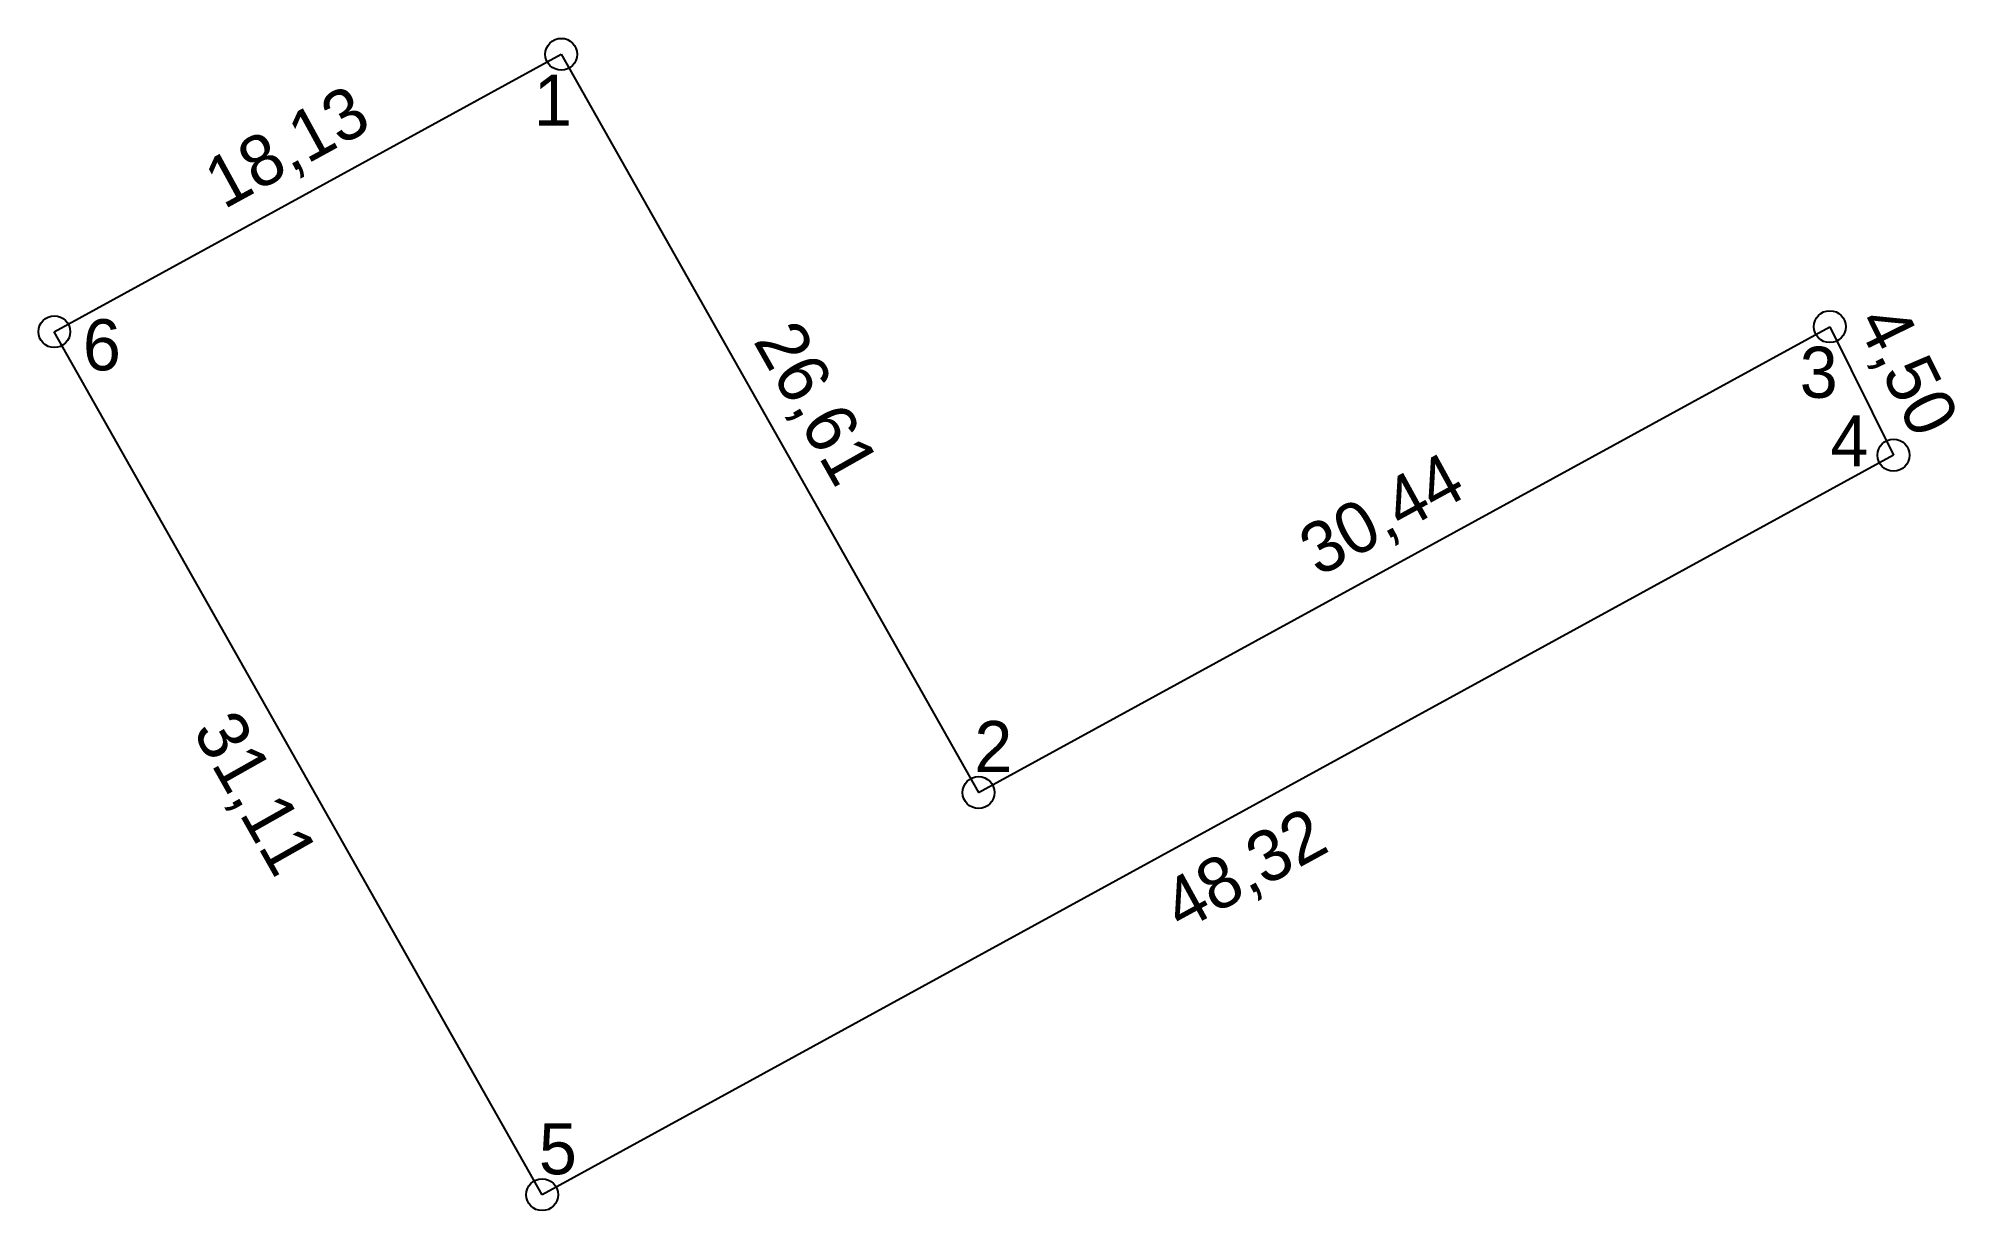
# Model space of a CAD drawing. Extents: x 551281.1 to 551341.3, y 1838768 to 1838804.8.
import ezdxf

# ---------------------------------------------------------------- set-up
doc = ezdxf.new("R2010")
doc.units = 0
for name, color, linetype in [('CanhThua', 7, 'Continuous'), ('ChieuDaiCanhThua', 7, 'Continuous'), ('MocDinhThua', 7, 'Continuous'), ('SoHieuDinhThua', 7, 'Continuous')]:
    doc.layers.add(name, color=color, linetype=linetype)

msp = doc.modelspace()

# ---------------------------------------------------------------- linework, layer by layer
at = {"layer": 'CanhThua'}
for p, q in [((551281.633, 1838795.568), (551297.533, 1838804.274)), ((551297.533, 1838804.274), (551310.623, 1838781.107)), ((551296.935, 1838768.487), (551281.633, 1838795.568)), ((551310.623, 1838781.107), (551337.324, 1838795.726)), ((551337.324, 1838795.726), (551339.321, 1838791.693)), ((551339.321, 1838791.693), (551296.935, 1838768.487))]:
    msp.add_line(p, q, dxfattribs=at)
at = {"layer": 'MocDinhThua'}
for centre in [(551297.533, 1838804.274), (551281.633, 1838795.568), (551337.324, 1838795.726), (551339.321, 1838791.693), (551310.623, 1838781.107), (551296.935, 1838768.487)]:
    msp.add_circle(centre, 0.5, dxfattribs=at)

# ---------------------------------------------------------------- texts
at = {"layer": 'ChieuDaiCanhThua'}
for s, rotation, p in [('18,13', 28.70057, (551286.947, 1838799.392)), ('26,61', 299.46835, (551303.536, 1838795.278)), ('4,50', 296.33387, (551338.14, 1838795.884)), ('30,44', 28.70066, (551321.288, 1838787.86)), ('31,11', 299.46855, (551285.951, 1838783.038)), ('48,32', 28.70053, (551316.989, 1838776.725))]:
    msp.add_text(s, height=1.6029, rotation=rotation, dxfattribs=at).set_placement(p)
at = {"layer": 'SoHieuDinhThua'}
for s, p in [('1', (551296.675, 1838802.03)), ('6', (551282.529, 1838794.356)), ('3', (551336.38, 1838793.494)), ('4', (551337.339, 1838791.342)), ('2', (551310.491, 1838781.748)), ('5', (551296.832, 1838769.128))]:
    msp.add_text(s, height=1.603, dxfattribs=at).set_placement(p)

doc.saveas('drawing.dxf')
